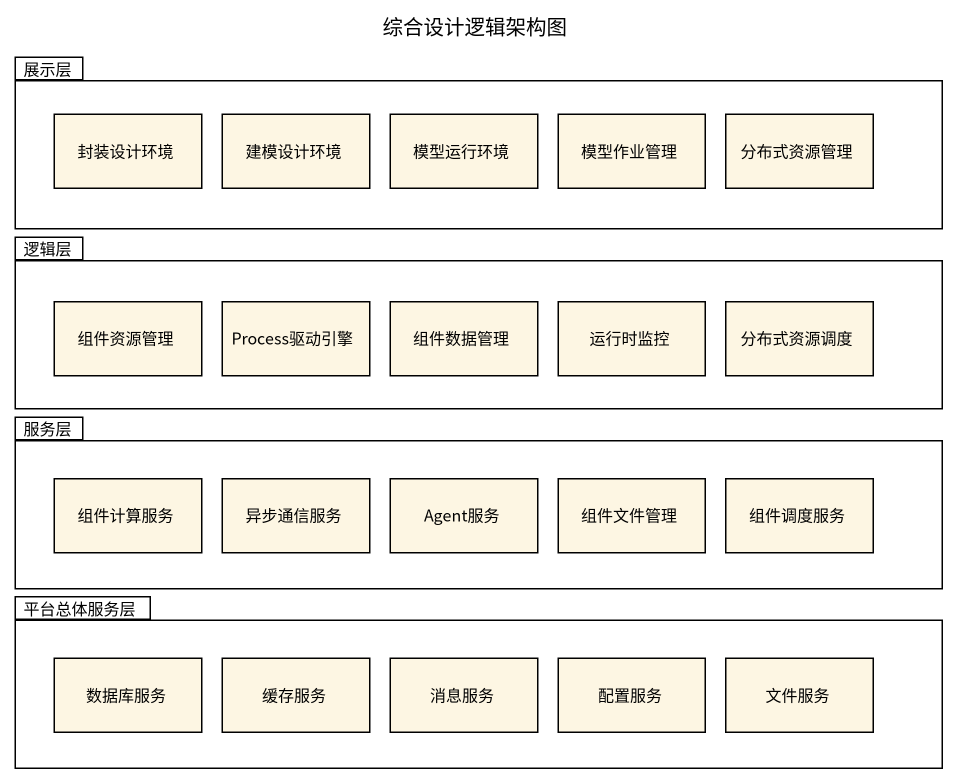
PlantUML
@startuml
title 综合设计逻辑架构图
package 展示层 {
  rectangle 封装设计环境
  rectangle 建模设计环境
  rectangle 模型运行环境
  rectangle 模型作业管理
  rectangle 分布式资源管理
}
package 逻辑层 {
  rectangle 组件资源管理
  rectangle Process驱动引擎
  rectangle 组件数据管理
  rectangle 运行时监控
  rectangle 分布式资源调度
}
package 服务层 {
  rectangle 组件计算服务
  rectangle 异步通信服务
  rectangle Agent服务
  rectangle 组件文件管理
  rectangle 组件调度服务
}
package 平台总体服务层 {
  rectangle 数据库服务
  rectangle 缓存服务
  rectangle 消息服务
  rectangle 配置服务
  rectangle 文件服务
}
@enduml
